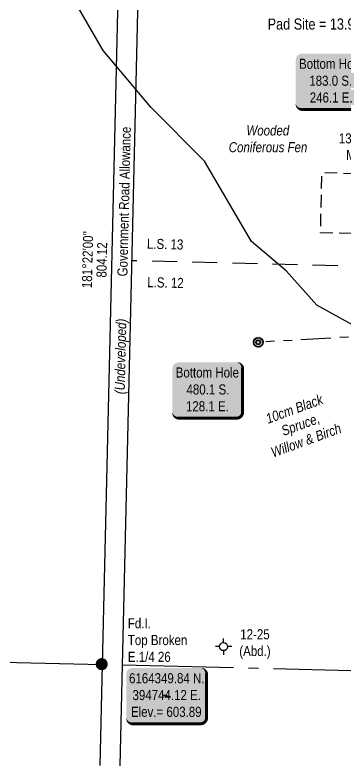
# Model space of a CAD drawing. Extents: x 393721 to 396894, y 6162641 to 6166621.
# Drawn here: x 394658 to 394987, y 6164249 to 6164995 of the extents above; entities that cross this region are included whole.
import ezdxf
from ezdxf.enums import TextEntityAlignment as Align

# ---------------------------------------------------------------- set-up
doc = ezdxf.new("R2010")
doc.units = 0
doc.header["$LTSCALE"] = 5
for name, pattern in [('foc-ACCESSROAD', [3.75, 2.5, -1.25]), ('foc-DRILLPATH', [14.75, 6, -1.75, 1.75, -1.75, 1.75, -1.75]), ('foc-LSD', [8, 5, -3]), ('foc-QUARTERLINE', [33, 25, -3, 2, -3])]:
    doc.linetypes.add(name, pattern=pattern)
for name, color, linetype in [('C-WS', 13, 'foc-ACCESSROAD'), ('C-WS-S', 13, 'Continuous'), ('CG-NOTES', 7, 'Continuous'), ('DETAIL-T', 7, 'Continuous'), ('L-AREAREQUIRED', 7, 'Continuous'), ('L-BD', 7, 'Continuous'), ('L-MON', 1, 'Continuous'), ('L-ROAD-T', 7, 'Continuous'), ('L-SEC', 7, 'Continuous'), ('L-SECQ', 8, 'foc-QUARTERLINE'), ('L-SECTION-LSD', 7, 'foc-LSD'), ('P-PDRILLPATH', 12, 'foc-DRILLPATH'), ('T-BUSH-T', 110, 'Continuous'), ('WETLAND', 143, 'Continuous'), ('WETLAND-T', 146, 'Continuous'), ('Z-DRILL-POINT', 7, 'Continuous')]:
    doc.layers.add(name, color=color, linetype=linetype)
doc.layers.add('C-WS-T', color=13, linetype='Continuous', lineweight=9)
doc.layers.add('T-TEXT', color=48, linetype='Continuous', lineweight=18)
doc.styles.add('100L', font='ARIALN.TTF', dxfattribs={"height": 11})
doc.styles.add('80', font='ARIALN.TTF', dxfattribs={"height": 10})
doc.styles.add('80CG', font='ARIALN.TTF', dxfattribs={"height": 10})
doc.styles.add('80L', font='ARIALN.TTF', dxfattribs={"height": 10})
doc.styles.add('80LS', font='ARIALNI.TTF', dxfattribs={"height": 10})

# ---------------------------------------------------------------- blocks, each defined once
blk = doc.blocks.new('GABD')
for p, q in [((0, 0.81), (0, 1.62)), ((-0.81, 0), (-1.62, 0)), ((1.62, 0), (0.81, 0)), ((0, -0.81), (0, -1.62))]:
    blk.add_line(p, q)
blk.add_circle((0, 0), 0.8)
blk = doc.blocks.new('plbh')
at = {"layer": 'L-MON'}
h = blk.add_hatch(color=255, dxfattribs=at)
h.dxf.hatch_style = 1
edge = h.paths.add_edge_path()
edge.add_arc((0, 0), 1.16, 0, 360)
h = blk.add_hatch(color=256, dxfattribs=at)
h.dxf.hatch_style = 1
h.paths.add_polyline_path([(-0.96, 0, 1), (0.96, 0, 1)])
h.paths.add_polyline_path([(0.91, 0, -1), (-0.91, 0, -1)], flags=16)
h.paths.add_polyline_path([(0.45, 0, -1), (-0.45, 0, -1)], flags=0)
h = blk.add_hatch(color=256, dxfattribs=at)
h.dxf.hatch_style = 1
h.paths.add_polyline_path([(-0.45, 0, 1), (0.45, 0, 1)])
h.paths.add_polyline_path([(0.4, 0, -1), (-0.4, 0, -1)], flags=16)
at = {"layer": 'L-MON', "color": 240}
for radius in [0.96, 0.91, 0.45, 0.4]:
    blk.add_circle((0, 0), radius, dxfattribs=at)
blk = doc.blocks.new('*U523')
h = blk.add_hatch(color=254)
edge = h.paths.add_edge_path()
edge.add_line((-34, -28.5), (34, -28.5))
edge.add_arc((34, -22.5), 6, 270, 360)
edge.add_line((40, -22.5), (40, 21))
edge.add_arc((34, 21), 6, 0, 90)
edge.add_line((34, 27), (-34, 27))
edge.add_arc((-34, 21), 6, 90, 180)
edge.add_line((-40, 21), (-40, -22.5))
edge.add_arc((-34, -22.5), 6, 180, 270)
at = {"color": 1, "flags": 128}
blk.add_lwpolyline([(-34, -28.5, 3, 3, 0), (34, -28.5, 3, 3, 0.414214), (40, -22.5, 3, 3, 0), (40, 21, 3, 0, 0.414214), (34, 27, 0, 0, 0), (-34, 27, 0, 0, 0.414214), (-40, 21, 0, 0, 0), (-40, -22.5, 0, 3, 0.414214)], format="xyseb", close=True, dxfattribs=at)
blk.add_lwpolyline([(-0.58, -2.52, 0, 10, 0), (0, 0, 5, 5, 0)], format="xyseb", dxfattribs=at)
at = {"color": 1, "style": '80'}
blk.add_attdef('ENTER_TEXT_001', (-35.99, -5), '', height=10, dxfattribs=at)
blk = doc.blocks.new('fdia')
at = {"color": 255, "const_width": 1}
blk.add_lwpolyline([(-0.5, 0, 1), (0.5, 0, 1)], format="xyb", close=True, dxfattribs=at)
blk = doc.blocks.new('Fdiaa')
blk.add_blockref('fdia', (0, 0))
blk = doc.blocks.new('fdib')
at = {"color": 1, "const_width": 1.6}
blk.add_lwpolyline([(-0.4, 0, 1), (0.4, 0, 1)], format="xyb", close=True, dxfattribs=at)
at = {"color": 1}
blk.add_circle((0, 0), 0.8, dxfattribs=at)
blk = doc.blocks.new('Fdibb')
blk.add_blockref('fdib', (0, 0))
blk = doc.blocks.new('fdicc')
for name in ['Fdibb', 'Fdiaa']:
    blk.add_blockref(name, (0, 0))
blk = doc.blocks.new('FDI')
blk.add_blockref('fdicc', (0, 0))
blk = doc.blocks.new('*U554')
h = blk.add_hatch(color=255)
edge = h.paths.add_edge_path()
edge.add_line((-29, -28.5), (29, -28.5))
edge.add_arc((29, -22.5), 6, 270, 360)
edge.add_line((35, -22.5), (35, 21))
edge.add_arc((29, 21), 6, 0, 90)
edge.add_line((29, 27), (-29, 27))
edge.add_arc((-29, 21), 6, 90, 180)
edge.add_line((-35, 21), (-35, -22.5))
edge.add_arc((-29, -22.5), 6, 180, 270)
at = {"color": 14, "flags": 128}
blk.add_lwpolyline([(-29, -28.5, 3, 3, 0), (29, -28.5, 3, 3, 0.414214), (35, -22.5, 3, 3, 0), (35, 21, 3, 0, 0.414214), (29, 27, 0, 0, 0), (-29, 27, 0, 0, 0.414214), (-35, 21, 0, 0, 0), (-35, -22.5, 0, 3, 0.414214)], format="xyseb", close=True, dxfattribs=at)
at = {"color": 14, "style": '80'}
blk.add_attdef('ENTER_TEXT_001', (-26.85, -4.92), '', height=10, dxfattribs=at)

msp = doc.modelspace()

# ---------------------------------------------------------------- linework, layer by layer
at = {"layer": 'C-WS', "flags": 128}
msp.add_lwpolyline([(395042.158, 6164784.242), (395041.964, 6164776.939), (394962.036, 6164778.846), (394963.466, 6164838.808), (395043.415, 6164836.9), (395042.158, 6164784.242)], close=True, dxfattribs=at)
at = {"layer": 'L-SEC'}
for p, q in [((394763.294, 6165153.442), (394744.556, 6164349.014)), ((394783.398, 6165152.974), (394764.66, 6164348.546)), ((394744.556, 6164349.014), (394742.221, 6164249.071)), ((394764.66, 6164348.544), (394762.325, 6164248.574))]:
    msp.add_line(p, q, dxfattribs=at)
at = {"layer": 'L-SECQ'}
for p, q in [((394744.556, 6164349.014), (394645.336, 6164351.467)), ((395535.115, 6164329.675), (394764.975, 6164348.815))]:
    msp.add_line(p, q, dxfattribs=at)
at = {"layer": 'L-SECTION-LSD'}
msp.add_line((395578.99, 6164730.885), (394774.344, 6164751.061), dxfattribs=at)
at = {"layer": 'P-PDRILLPATH', "flags": 128}
msp.add_lwpolyline([(395193.357, 6164686.477), (394900, 6164670)], dxfattribs=at)

# ---------------------------------------------------------------- block references
at = {"layer": 'C-WS-S', "xscale": 4.999999999999986, "yscale": 4.999999999999986, "zscale": 4.999999999999986}
msp.add_blockref('GABD', (394865.447, 6164367.276), dxfattribs=at)
at = {"layer": 'CG-NOTES'}
ref = msp.add_blockref('*U554', (394972.317, 6164930.099), dxfattribs=at)
ref.add_attrib('ENTER_TEXT_001', 'Bottom Hole', (394940.625, 6164941.96), dxfattribs={"layer": '0', "color": 14, "height": 10, "style": '80'})
ref.add_attrib('ENTER_TEXT_002', '183.0 S.', (394950.854, 6164925.116), dxfattribs={"layer": '0', "color": 14, "height": 10, "style": '80'})
ref.add_attrib('ENTER_TEXT_003', '246.1 E.', (394951.307, 6164908.409), dxfattribs={"layer": '0', "color": 14, "height": 10, "style": '80'})
ref = msp.add_blockref('*U554', (394849.483, 6164623.049), dxfattribs=at)
ref.add_attrib('ENTER_TEXT_001', 'Bottom Hole', (394817.791, 6164634.91), dxfattribs={"layer": '0', "color": 14, "height": 10, "style": '80'})
ref.add_attrib('ENTER_TEXT_002', '480.1 S.', (394828.569, 6164618.066), dxfattribs={"layer": '0', "color": 14, "height": 10, "style": '80'})
ref.add_attrib('ENTER_TEXT_003', '128.1 E.', (394828.02, 6164601.359), dxfattribs={"layer": '0', "color": 14, "height": 10, "style": '80'})
at = {"layer": 'DETAIL-T'}
ref = msp.add_blockref('*U523', (394808.618, 6164319.058), dxfattribs=dict(at, xscale=0.9996414300000025, yscale=0.9996414300000025, zscale=0.9996414300000025))
ref.add_attrib('ENTER_TEXT_001', '6164349.84 N.', (394771.336, 6164330.827), dxfattribs={"layer": '0', "color": 1, "height": 9.99641, "style": '80'})
ref.add_attrib('ENTER_TEXT_002', '394744.12 E.', (394774.81, 6164314.125), dxfattribs={"layer": '0', "color": 1, "height": 9.99641, "style": '80'})
ref.add_attrib('ENTER_TEXT_003', 'Elev.= 603.89', (394773.242, 6164297.423), dxfattribs={"layer": '0', "color": 1, "height": 9.99641, "style": '80'})
at = {"layer": 'L-MON', "color": 6, "xscale": 5.000000000000012, "yscale": 5.000000000000012, "zscale": 5.000000000000012}
msp.add_blockref('plbh', (394900, 6164670), dxfattribs=at)
at = {"layer": 'L-MON', "xscale": 4.999999999999872, "yscale": 4.999999999999872, "zscale": 4.999999999999872}
msp.add_blockref('FDI', (394744.119, 6164349.842), dxfattribs=at)

# ---------------------------------------------------------------- texts
at = {"layer": 'C-WS-T', "insert": (394896.744, 6164369.733), "char_height": 9.9964, "width": 30.587, "attachment_point": 5, "style": '80CG'}
msp.add_mtext('\\A1;12-25\\P(Abd.)', dxfattribs=at)
at = {"layer": 'L-BD', "style": '80L'}
for s, height, p in [("181°22'00''", 9.99641, (394729.974, 6164752.206)), ('804.12', 9.9964, (394744.215, 6164751.866))]:
    msp.add_text(s, height=height, rotation=88.6335, dxfattribs=at).set_placement(p, align=Align.MIDDLE)
at = {"layer": 'L-MON', "insert": (394770.154, 6164395.464), "char_height": 10, "attachment_point": 1, "style": '80L'}
msp.add_mtext_dynamic_manual_height_columns('Fd.I.\\PTop Broken\\PE.1/4 26', width=58.51746, gutter_width=50, heights=[0], dxfattribs=at)
at = {"layer": 'L-ROAD-T', "style": '80L'}
msp.add_text('Government Road Allowance', height=9.99642, rotation=88.665632, dxfattribs=at).set_placement((394766.439, 6164809.995), align=Align.MIDDLE_CENTER)
at = {"layer": 'T-BUSH-T', "insert": (394883.501, 6164589.943), "char_height": 9.9928, "attachment_point": 1, "rotation": 20, "style": '80L'}
msp.add_mtext_dynamic_manual_height_columns('\\pi24.398;{\\fArial Narrow|b0|i1|c0|p34;10cm Black \\P\\pi34.698;Spruce,\\P\\pi17.729;Willow & Birch}', width=106.87927, gutter_width=50, heights=[0], dxfattribs=at)
at = {"layer": 'T-TEXT', "style": '80LS'}
msp.add_text('(Undeveloped)', height=9.99642, rotation=88.665632, dxfattribs=at).set_placement((394762.849, 6164655.904), align=Align.MIDDLE_CENTER)
at = {"layer": 'WETLAND-T', "insert": (394867.967, 6164885.666), "char_height": 9.99633, "attachment_point": 1, "style": '80L', "bg_fill": 3, "box_fill_scale": 1.1, "bg_fill_color": 256, "bg_fill_transparency": 0}
msp.add_mtext_dynamic_manual_height_columns('\\pi20.262;{\\fArial Narrow|b0|i1|c0|p34;Wooded \\P\\pi2.6629;Coniferous Fen}', width=82.30302, gutter_width=50, heights=[0], dxfattribs=at)
at = {"layer": 'Z-DRILL-POINT', "color": 7, "style": '80L'}
msp.add_text('C2', height=2, dxfattribs=at).set_placement((394900, 6164670))

# ---------------------------------------------------------------- next in the draw order: texts
at = {"layer": 'L-SECTION-LSD', "char_height": 9.99642, "attachment_point": 1, "rotation": 358.563695, "style": '100L', "bg_fill": 3, "box_fill_scale": 1.5, "bg_fill_color": 256, "bg_fill_transparency": 0}
for s, width, insert in [('\\pi1.9013;L.S. 13', 36.83422, (394787.398, 6164773.122)), ('\\pi2.2402;L.S. 12', 37.11172, (394787.398, 6164734.851))]:
    msp.add_mtext_dynamic_manual_height_columns(s, width=width, gutter_width=55, heights=[0], dxfattribs=dict(at, insert=insert))

# ---------------------------------------------------------------- next in the draw order: linework, layer by layer
at = {"layer": 'WETLAND'}
msp.add_lwpolyline([(395244.755, 6165041.911), (395226.036, 6164991.445), (395204.993, 6164911.479), (395188.359, 6164891.177), (395173.476, 6164870.396), (395128.419, 6164842.115), (395077.884, 6164790.669), (395055.497, 6164742.884), (395033.53, 6164676.199), (395005.86, 6164680.815), (394958.292, 6164706.965), (394927.8, 6164741.19), (394893.242, 6164770.364), (394846.499, 6164850.073), (394792.968, 6164903.748), (394745.631, 6164960.086), (394709.93, 6165021.793)], dxfattribs=at)

# ---------------------------------------------------------------- next in the draw order: texts
at = {"layer": 'C-WS-T', "insert": (395020.053, 6164872.712), "char_height": 9.99642, "width": 78.96667, "attachment_point": 5, "style": '80CG', "bg_fill": 3, "box_fill_scale": 1.15, "bg_fill_color": 256, "bg_fill_true_color": 256, "bg_fill_transparency": 0}
msp.add_mtext('\\A1;IPC\\P13-25 (Surface)\\PMSL 240992', dxfattribs=at)
at = {"layer": 'L-AREAREQUIRED', "color": 5, "insert": (394998.513, 6164991.976), "char_height": 10.99596, "width": 211.87106, "attachment_point": 2, "style": '100L', "bg_fill": 3, "box_fill_scale": 1.15, "bg_fill_color": 256, "bg_fill_true_color": 256, "bg_fill_transparency": 0}
msp.add_mtext('Pad Site = 13.914 ha  34.38 Ac.', dxfattribs=at)

doc.saveas('drawing.dxf')
